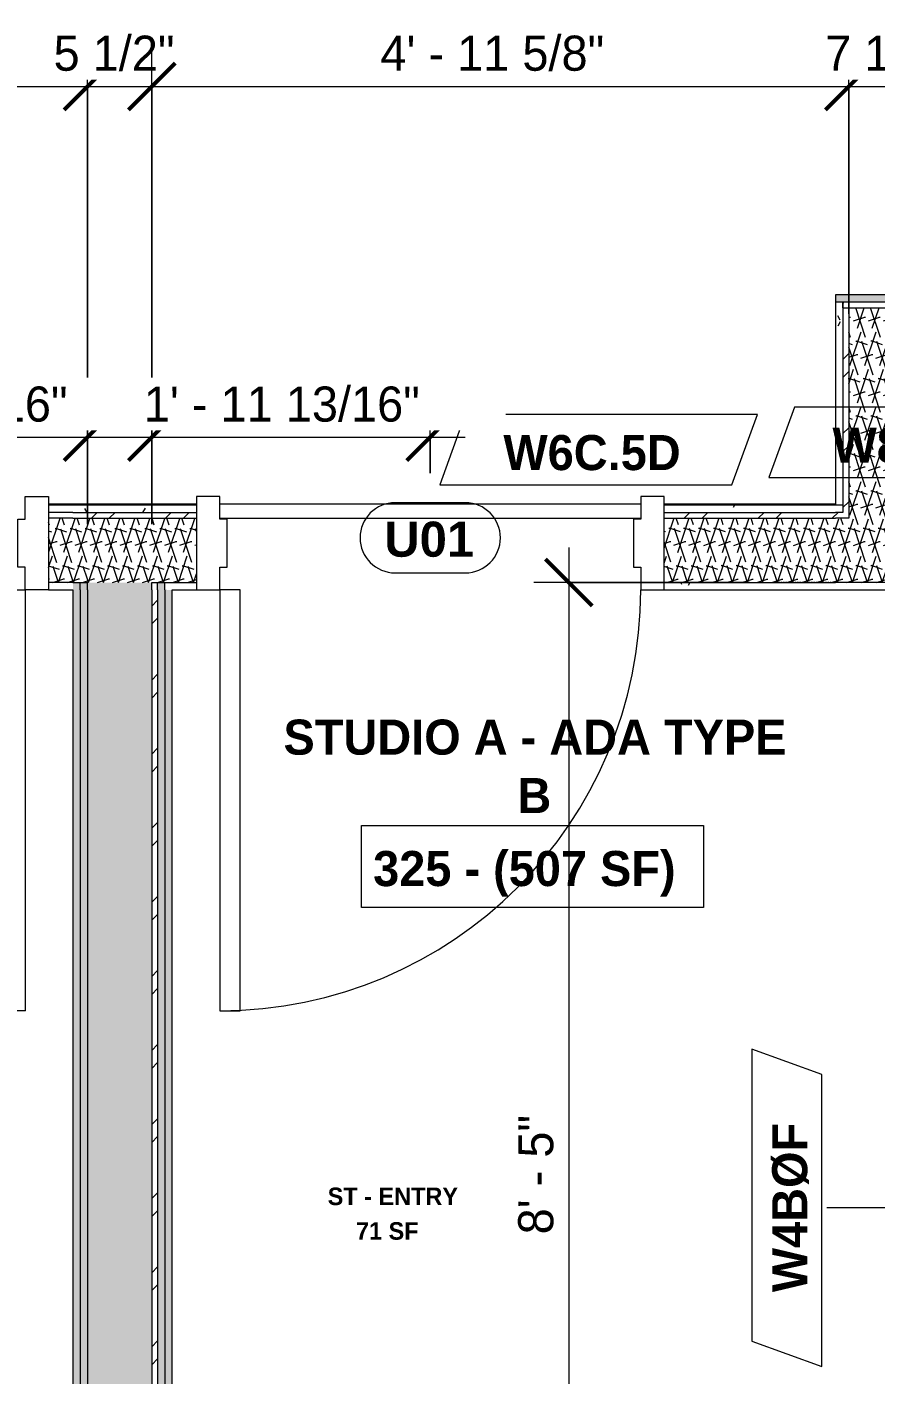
# Model space of a CAD drawing. Header units: inches. Extents: x -4058 to -1781, y 9814 to 12289.
# Drawn here: x -3145.3 to -3072.8, y 10288.3 to 10403.6 of the extents above; entities that cross this region are included whole.
import ezdxf

# ---------------------------------------------------------------- set-up
doc = ezdxf.new("R2010")
doc.units = ezdxf.units.IN
doc.header["$MEASUREMENT"] = 0
doc.linetypes.add('Dash 3_32_', pattern=[0.1875, 0.09375, -0.09375])
for name, color, linetype, lineweight in [('0-1', 7, 'Continuous', 5), ('0-4', 55, 'Continuous', 9), ('A-ANNO-DIMS', 211, 'Continuous', 9), ('A-ANNO-DIMS-32', 211, 'Continuous', 9), ('A-AREA-IDEN', 2, 'Continuous', 9), ('A-DETL-1', 90, 'Dash 3_32_', 9), ('A-DOOR-1', 7, 'Continuous', 9), ('A-DOOR-FRAM-1', 7, 'Continuous', 9), ('A-DOOR-IDEN', 31, 'Continuous', 9), ('A-FLOR-1', 7, 'Continuous', 9), ('A-WALL-1', 7, 'Continuous', 9), ('A-WALL-IDEN', 211, 'Continuous', 9), ('A-WALL-PATT-1', 9, 'Continuous', 9), ('I-WALL-2', 7, 'Continuous', 9)]:
    doc.layers.add(name, color=color, linetype=linetype, lineweight=lineweight)
doc.styles.add('Arial_B', font='arialbd.ttf', dxfattribs={"height": 3})
doc.styles.add('Century Gothic', font='ufonts.com_century-gothic.ttf', dxfattribs={"height": 3})
doc.styles.add('Century Gothic_B', font='GOTHICB.TTF', dxfattribs={"height": 3})
doc.styles.add('Century Gothic_B_1', font='GOTHICB.TTF', dxfattribs={"height": 1.5})
doc.dimstyles.new('THE_DIMENSION_STRING_2', dxfattribs={"dimscale": 12, "dimtxt": 3.132505, "dimasz": 0.333333, "dimexe": 0.25, "dimexo": 0.166667, "dimgap": 0.041667, "dimtad": 1, "dimdec": 4, "dimrnd": 0.0625, "dimzin": 3, "dimdsep": 46, "dimlunit": 4, "dimtxsty": 'Century Gothic', "dimblk1": 'OBLIQUE', "dimblk2": 'OBLIQUE', "dimsah": 1, "dimcen": 0.09, "dimdle": 0.25, "dimazin": 0, "dimtfac": 1, "dimtdec": 4, "dimtix": 1, "dimtmove": 0, "dimatfit": 3, "dimfxl": 1, "dimtvp": 1, "dimtfill": 1, "dimfrac": 2, "dimtolj": 1, "dimtzin": 0, "dimarcsym": 2})
doc.dimstyles.new('THE_DIMENSION_STRING_5', dxfattribs={"dimscale": 12, "dimtxt": 3.132505, "dimasz": 0.333333, "dimexe": 0.25, "dimexo": 0.166667, "dimgap": 0.041667, "dimtad": 1, "dimdec": 4, "dimrnd": 0.0625, "dimzin": 3, "dimdsep": 46, "dimlunit": 4, "dimtxsty": 'Century Gothic', "dimblk1": 'OBLIQUE', "dimblk2": 'OBLIQUE', "dimsah": 1, "dimcen": 0.09, "dimdle": 0.25, "dimazin": 0, "dimtfac": 1, "dimtdec": 4, "dimtix": 1, "dimtmove": 0, "dimatfit": 3, "dimfxl": 1, "dimtvp": 1, "dimtfill": 1, "dimfrac": 2, "dimtolj": 1, "dimtzin": 0, "dimarcsym": 2})
pattern_1 = [(0, (0, 0), (10.24, 2.56), [0.422, -7.258, 0.422, -7.258, -40.96]), (0, (0, 0), (10.24, 2.56), [-15.36, 0.422, -14.938, 0.422, -7.258, -17.92]), (0, (0, 0), (10.24, 2.56), [-38.4, 0.422, -4.698, 0.422, -12.378]), (120, (3.84, 1.28), (-7.33702503, 7.58810013), [0.422, -7.258, 0.422, -7.258, -40.96]), (120, (3.84, 1.28), (-7.33702503, 7.58810013), [-15.36, 0.422, -14.938, 0.422, -7.258, -17.92]), (120, (3.84, 1.28), (-7.33702503, 7.58810013), [-38.4, 0.422, -4.698, 0.422, -12.378]), (240, (5.12, 6.4), (-2.90297497, -10.14810013), [0.422, -7.258, 0.422, -7.258, -40.96]), (240, (5.12, 6.4), (-2.90297497, -10.14810013), [-15.36, 0.422, -14.938, 0.422, -7.258, -17.92]), (240, (5.12, 6.4), (-2.90297497, -10.14810013), [-38.4, 0.422, -4.698, 0.422, -12.378])]
pattern_2 = [(161.57, (0.16, 0.16), (-1.279773737, -0.000426766), [0, -9.107, 1.011, 0]), (18.43, (-0.16, 0.16), (-1.279773737, 0.000426766), [0, -9.107, 1.011, 0]), (108.43, (0.16, 0.16), (0.639452382, -3.199964008), [3.035, -7.083]), (71.57, (-0.16, 0.16), (0.639452382, 3.199964008), [3.035, -7.083])]
pattern_3 = [(45, (0, 0), (-3.1678384, 3.1678384), []), (45, (0, 4.8), (-3.1678384, 3.1678384), [])]

# ---------------------------------------------------------------- blocks, each defined once
blk = doc.blocks.new('CTR - 1st Phase - Shell_rvt-1-UNITS PLANS - 3RD FLOOR')
at = {"layer": 'A-FLOR-1'}
for p, q in [((-3130.81, 10362.74), (-3143.44, 10362.74)), ((-3092.81, 10362.74), (-3128.81, 10362.74)), ((-3076.15, 10362.74), (-3090.81, 10362.74)), ((-3128.81, 10361.54), (-3092.81, 10361.54))]:
    blk.add_line(p, q, dxfattribs=at)
blk = doc.blocks.new('HOLLOW METAL - UNIT DOOR-2191977-UNITS PLANS - 3RD FLOOR')
at = {"layer": 'A-DOOR-1'}
for p, q in [((16.25, -3.875), (18, -3.875)), ((16.25, -39.875), (16.25, -3.875)), ((18, -3.875), (18, -39.875)), ((18, -39.875), (16.25, -39.875))]:
    blk.add_line(p, q, dxfattribs=at)
blk.add_arc((18, -3.875), 36, 180, 270, dxfattribs=at)
at = {"layer": 'A-DOOR-FRAM-1'}
for p, q in [((-20, 4.125), (-18, 4.125)), ((-20, -3.875), (-20, 4.125)), ((-18, 4.125), (-18, 2.1875)), ((18, 4.125), (20, 4.125)), ((18, 2.1875), (18, 4.125)), ((20, 4.125), (20, -3.875)), ((-18, 2.1875), (-17.375, 2.1875)), ((-17.375, 2.1875), (-17.375, -1.9375)), ((17.375, 2.1875), (18, 2.1875)), ((17.375, -1.9375), (17.375, 2.1875)), ((-18, -1.9375), (-18, -3.875)), ((-17.375, -1.9375), (-18, -1.9375)), ((18, -1.9375), (17.375, -1.9375)), ((18, -3.875), (18, -1.9375)), ((-18, -3.875), (-20, -3.875)), ((20, -3.875), (18, -3.875))]:
    blk.add_line(p, q, dxfattribs=at)
blk = doc.blocks.new('HOLLOW METAL - UNIT DOOR-2191978-UNITS PLANS - 3RD FLOOR')
at = {"layer": 'A-DOOR-1'}
for p, q in [((18, 39.875), (16.25, 39.875)), ((16.25, 39.875), (16.25, 3.875)), ((18, 3.875), (18, 39.875)), ((16.25, 3.875), (18, 3.875))]:
    blk.add_line(p, q, dxfattribs=at)
blk.add_arc((18, 3.875), 36, 90, 180, dxfattribs=at)
at = {"layer": 'A-DOOR-FRAM-1'}
for p, q in [((-18, 3.875), (-20, 3.875)), ((-20, 3.875), (-20, -4.125)), ((-18, 1.9375), (-18, 3.875)), ((18, 3.875), (18, 1.9375)), ((20, 3.875), (18, 3.875)), ((20, -4.125), (20, 3.875)), ((-17.375, 1.9375), (-18, 1.9375)), ((-17.375, -2.1875), (-17.375, 1.9375)), ((18, 1.9375), (17.375, 1.9375)), ((17.375, 1.9375), (17.375, -2.1875)), ((-18, -4.125), (-18, -2.1875)), ((-18, -2.1875), (-17.375, -2.1875)), ((17.375, -2.1875), (18, -2.1875)), ((18, -2.1875), (18, -4.125)), ((-20, -4.125), (-18, -4.125)), ((18, -4.125), (20, -4.125))]:
    blk.add_line(p, q, dxfattribs=at)
blk = doc.blocks.new('CTR - 1st Phase - Common Walls_rvt-1-UNITS PLANS - 3RD FLOOR')
at = {"layer": 'A-WALL-PATT-1'}
h = blk.add_hatch(dxfattribs=at)
h.set_pattern_fill('FP_1', color=256, style=0, pattern_type=2)
h.set_pattern_definition(pattern_1)
h.paths.add_polyline_path([(-3067.15, 10380.04), (-2794.9, 10380.04), (-2794.9, 10380.66), (-3076.15, 10380.66), (-3076.15, 10380.04), (-3075.52, 10380.04)], flags=0)
h = blk.add_hatch(dxfattribs=at)
h.set_pattern_fill('FP_1', color=256, style=0, pattern_type=2)
h.set_pattern_definition(pattern_1)
h.paths.add_polyline_path([(-3076.15, 10362.66), (-3075.52, 10362.66), (-3075.52, 10380.04), (-3076.15, 10380.04), (-3076.15, 10370.05)], flags=0)
h = blk.add_hatch(dxfattribs=at)
h.set_pattern_fill('FP_63', color=256, style=0, pattern_type=2)
h.set_pattern_definition(pattern_3)
h.paths.add_polyline_path([(-2803.9, 10379.54), (-2795.52, 10379.54), (-2795.52, 10380.04), (-3075.52, 10380.04), (-3075.52, 10379.54), (-2842.9, 10379.54)], flags=0)
h = blk.add_hatch(dxfattribs=at)
h.set_pattern_fill('FP_63', color=256, style=0, pattern_type=2)
h.set_pattern_definition(pattern_3)
h.paths.add_polyline_path([(-3075.52, 10361.54), (-3075.02, 10361.54), (-3075.02, 10379.54), (-3075.52, 10379.54), (-3075.52, 10362.04)], flags=0)
h = blk.add_hatch(dxfattribs=at)
h.set_pattern_fill('FP_5', color=256, style=0, pattern_type=2)
h.set_pattern_definition(pattern_2)
h.paths.add_polyline_path([(-3075.02, 10356.04), (-3067.77, 10356.04), (-3067.77, 10379.54), (-3075.02, 10379.54), (-3075.02, 10361.54)], flags=0)
h = blk.add_hatch(dxfattribs=at)
h.set_pattern_fill('FP_1', color=256, style=0, pattern_type=2)
h.set_pattern_definition(pattern_1)
h.paths.add_polyline_path([(-3198.1, 10362.04), (-3183.44, 10362.04), (-3183.44, 10362.66), (-3198.72, 10362.66), (-3198.72, 10362.04)], flags=0)
h.paths.add_polyline_path([(-3141.37, 10362.04), (-3140.12, 10362.04), (-3140.12, 10362.66), (-3143.44, 10362.66), (-3143.44, 10362.04)], flags=0)
h = blk.add_hatch(dxfattribs=at)
h.set_pattern_fill('FP_63', color=256, style=0, pattern_type=2)
h.set_pattern_definition(pattern_3)
h.paths.add_polyline_path([(-3198.72, 10361.54), (-3183.44, 10361.54), (-3183.44, 10362.04), (-3198.72, 10362.04)], flags=0)
h.paths.add_polyline_path([(-3143.44, 10361.54), (-3140.12, 10361.54), (-3140.12, 10362.04), (-3143.44, 10362.04)], flags=0)
h = blk.add_hatch(dxfattribs=at)
h.set_pattern_fill('FP_1', color=256, style=0, pattern_type=2)
h.set_pattern_definition(pattern_1)
h.paths.add_polyline_path([(-3140.12, 10362.04), (-3130.81, 10362.04), (-3130.81, 10362.66), (-3140.12, 10362.66)], flags=0)
h.paths.add_polyline_path([(-3090.81, 10362.04), (-3075.52, 10362.04), (-3075.52, 10362.66), (-3090.81, 10362.66)], flags=0)
h = blk.add_hatch(dxfattribs=at)
h.set_pattern_fill('FP_63', color=256, style=0, pattern_type=2)
h.set_pattern_definition(pattern_3)
h.paths.add_polyline_path([(-3140.12, 10361.54), (-3130.81, 10361.54), (-3130.81, 10362.04), (-3140.12, 10362.04)], flags=0)
h.paths.add_polyline_path([(-3090.81, 10361.54), (-3075.52, 10361.54), (-3075.52, 10362.04), (-3090.81, 10362.04)], flags=0)
h = blk.add_hatch(dxfattribs=at)
h.set_pattern_fill('FP_5', color=256, style=0, pattern_type=2)
h.set_pattern_definition(pattern_2)
h.paths.add_polyline_path([(-3199.22, 10356.04), (-3183.44, 10356.04), (-3183.44, 10361.54), (-3199.22, 10361.54)], flags=0)
h.paths.add_polyline_path([(-3143.44, 10356.04), (-3140.12, 10356.04), (-3140.12, 10361.54), (-3143.44, 10361.54), (-3143.44, 10357.35)], flags=0)
h = blk.add_hatch(dxfattribs=at)
h.set_pattern_fill('FP_5', color=256, style=0, pattern_type=2)
h.set_pattern_definition(pattern_2)
h.paths.add_polyline_path([(-3140.12, 10356.04), (-3130.81, 10356.04), (-3130.81, 10361.54), (-3140.12, 10361.54)], flags=0)
h.paths.add_polyline_path([(-3090.81, 10356.04), (-3075.02, 10356.04), (-3075.02, 10361.54), (-3090.81, 10361.54), (-3090.81, 10357.35)], flags=0)
h = blk.add_hatch(dxfattribs=at)
h.set_pattern_fill('FP_1', color=256, style=0, pattern_type=2)
h.set_pattern_definition(pattern_1)
h.paths.add_polyline_path([(-3206.47, 10355.41), (-3183.44, 10355.41), (-3183.44, 10356.04), (-3206.47, 10356.04)], flags=0)
h.paths.add_polyline_path([(-3143.44, 10355.41), (-3141.37, 10355.41), (-3141.37, 10356.04), (-3143.44, 10356.04)], flags=0)
h = blk.add_hatch(dxfattribs=at)
h.set_pattern_fill('FP_1', color=256, style=0, pattern_type=2)
h.set_pattern_definition(pattern_1)
h.paths.add_polyline_path([(-3141.37, 9988.44), (-3140.75, 9988.44), (-3140.75, 10356.04), (-3141.37, 10356.04), (-3141.37, 9995.91)], flags=0)
h = blk.add_hatch(dxfattribs=at)
h.set_pattern_fill('FP_1', color=256, style=0, pattern_type=2)
h.set_pattern_definition(pattern_1)
h.paths.add_polyline_path([(-3140.75, 9988.44), (-3140.12, 9988.44), (-3140.12, 10356.04), (-3140.75, 10356.04), (-3140.75, 9995.91)], flags=0)
h = blk.add_hatch(dxfattribs=at)
h.set_pattern_fill('FP_5', color=256, style=0, pattern_type=2)
h.set_pattern_definition(pattern_2)
h.paths.add_polyline_path([(-3134.62, 9988.44), (-3134.62, 10356.04), (-3140.12, 10356.04), (-3140.12, 9988.44)], flags=0)
h = blk.add_hatch(dxfattribs=at)
h.set_pattern_fill('FP_63', color=256, style=0, pattern_type=2)
h.set_pattern_definition(pattern_3)
h.paths.add_polyline_path([(-3134.56, 9988.44), (-3134.12, 9988.44), (-3134.12, 10356.04), (-3134.62, 10356.04), (-3134.62, 9988.44)], flags=0)
h = blk.add_hatch(dxfattribs=at)
h.set_pattern_fill('FP_1', color=256, style=0, pattern_type=2)
h.set_pattern_definition(pattern_1)
h.paths.add_polyline_path([(-3133.5, 9988.44), (-3133.5, 10356.04), (-3134.12, 10356.04), (-3134.12, 9988.44)], flags=0)
h = blk.add_hatch(dxfattribs=at)
h.set_pattern_fill('FP_1', color=256, style=0, pattern_type=2)
h.set_pattern_definition(pattern_1)
h.paths.add_polyline_path([(-3132.87, 10355.41), (-3130.81, 10355.41), (-3130.81, 10356.04), (-3133.5, 10356.04), (-3133.5, 10355.41)], flags=0)
h.paths.add_polyline_path([(-3090.81, 10355.41), (-3067.77, 10355.41), (-3067.77, 10356.04), (-3090.81, 10356.04)], flags=0)
h = blk.add_hatch(dxfattribs=at)
h.set_pattern_fill('FP_1', color=256, style=0, pattern_type=2)
h.set_pattern_definition(pattern_1)
h.paths.add_polyline_path([(-3132.87, 9988.44), (-3132.87, 10355.41), (-3133.5, 10355.41), (-3133.5, 9988.44)], flags=0)
at = {"layer": 'A-WALL-1'}
for p, q in [((-3076.15, 10380.04), (-3075.52, 10380.04)), ((-3075.52, 10380.04), (-3067.15, 10380.04)), ((-3075.52, 10379.54), (-3075.52, 10380.04)), ((-3075.52, 10380.04), (-3075.52, 10379.54)), ((-3075.52, 10379.54), (-3075.02, 10379.54)), ((-3075.52, 10379.54), (-3075.52, 10362.66)), ((-3075.02, 10379.54), (-3067.77, 10379.54)), ((-3075.02, 10379.54), (-3075.02, 10361.54)), ((-3141.37, 10362.04), (-3143.44, 10362.04)), ((-3141.37, 10362.04), (-3140.12, 10362.04)), ((-3140.12, 10362.04), (-3130.81, 10362.04)), ((-3090.81, 10362.04), (-3076.15, 10362.04)), ((-3075.52, 10362.66), (-3076.15, 10362.66)), ((-3075.52, 10362.04), (-3076.15, 10362.04)), ((-3075.52, 10362.66), (-3075.52, 10362.04)), ((-3075.52, 10362.66), (-3075.52, 10362.04)), ((-3141.37, 10361.54), (-3143.44, 10361.54)), ((-3141.37, 10361.54), (-3140.12, 10361.54)), ((-3140.12, 10361.54), (-3130.81, 10361.54)), ((-3090.81, 10361.54), (-3076.15, 10361.54)), ((-3075.52, 10361.54), (-3076.15, 10361.54)), ((-3075.02, 10361.54), (-3075.52, 10361.54)), ((-3141.37, 10356.04), (-3143.44, 10356.04)), ((-3141.37, 10356.04), (-3140.75, 10356.04)), ((-3140.75, 10355.41), (-3140.75, 10356.04)), ((-3140.75, 10356.04), (-3140.12, 10356.04)), ((-3140.75, 10355.41), (-3140.75, 9988.44)), ((-3140.12, 10355.41), (-3140.12, 10356.04)), ((-3140.12, 10355.41), (-3140.12, 9988.44)), ((-3134.62, 10355.41), (-3134.62, 10356.04)), ((-3134.62, 10356.04), (-3134.12, 10356.04)), ((-3134.62, 10356.04), (-3134.12, 10356.04)), ((-3134.62, 10355.41), (-3134.62, 9988.44)), ((-3134.12, 10355.41), (-3134.12, 10356.04)), ((-3134.12, 10356.04), (-3133.5, 10356.04)), ((-3134.12, 10356.04), (-3133.5, 10356.04)), ((-3134.12, 10355.41), (-3134.12, 9988.44)), ((-3133.5, 10355.41), (-3133.5, 10356.04)), ((-3133.5, 10356.04), (-3130.81, 10356.04)), ((-3133.5, 10355.41), (-3133.5, 9988.44)), ((-3090.81, 10356.04), (-3076.15, 10356.04)), ((-3075.02, 10356.04), (-3076.15, 10356.04)), ((-3067.77, 10356.04), (-3075.02, 10356.04))]:
    blk.add_line(p, q, dxfattribs=at)
at = {"layer": 'I-WALL-2'}
for p, q in [((-3067.15, 10380.66), (-3076.15, 10380.66)), ((-3076.15, 10380.66), (-3076.15, 10380.04)), ((-3076.15, 10380.04), (-3076.15, 10362.66)), ((-3141.37, 10362.66), (-3143.44, 10362.66)), ((-3140.75, 10362.66), (-3141.37, 10362.66)), ((-3140.12, 10362.66), (-3140.75, 10362.66)), ((-3130.81, 10362.66), (-3140.12, 10362.66)), ((-3076.15, 10362.66), (-3090.81, 10362.66)), ((-3143.44, 10355.41), (-3141.37, 10355.41)), ((-3141.37, 10355.41), (-3141.37, 9988.44)), ((-3132.87, 9988.44), (-3132.87, 10355.41)), ((-3132.87, 10355.41), (-3130.81, 10355.41)), ((-3090.81, 10355.41), (-3076.15, 10355.41)), ((-3076.15, 10355.41), (-3067.77, 10355.41))]:
    blk.add_line(p, q, dxfattribs=at)
at = {"layer": '0-4'}
blk.add_blockref('HOLLOW METAL - UNIT DOOR-2191977-UNITS PLANS - 3RD FLOOR', (-3163.44, 10359.29), dxfattribs=at)
at = {"layer": '0-4', "rotation": 180}
blk.add_blockref('HOLLOW METAL - UNIT DOOR-2191978-UNITS PLANS - 3RD FLOOR', (-3110.81, 10359.29), dxfattribs=at)
blk = doc.blocks.new('Wall Tag - Arch Wall-3956453-UNITS PLANS - 3RD FLOOR')
at = {"layer": 'A-WALL-IDEN'}
for p, q in [((-0.3561, 0.0937), (-0.4244, -0.0937)), ((0.4244, 0.0937), (-0.3561, 0.0937)), ((0.3561, -0.0937), (0.4244, 0.0937)), ((-0.4244, -0.0937), (0.3561, -0.0937))]:
    blk.add_line(p, q, dxfattribs=at)
blk = doc.blocks.new('DIMBLOCK434-UNITS PLANS - 3RD FLOOR')
at = {"layer": 'A-ANNO-DIMS-32'}
for p, q in [((-3098.95, 10359.04), (-3098.95, 10252.04)), ((-3083.52, 10356.04), (-3101.95, 10356.04)), ((-3098.95, 10356.04), (-3083.52, 10356.04)), ((-3094.52, 10255.04), (-3101.95, 10255.04)), ((-3098.95, 10255.04), (-3094.52, 10255.04))]:
    blk.add_line(p, q, dxfattribs=at)
at = {"layer": 'A-ANNO-DIMS-32', "lineweight": 50}
for p, q in [((-3098.95, 10356.04), (-3100.95, 10358.04)), ((-3098.95, 10356.04), (-3096.95, 10354.04)), ((-3098.95, 10255.04), (-3100.95, 10257.04)), ((-3098.95, 10255.04), (-3096.95, 10253.04))]:
    blk.add_line(p, q, dxfattribs=at)
at = {"layer": 'A-ANNO-DIMS-32', "color": 0, "insert": (-3103.29, 10300.29), "char_height": 3, "width": 12.5897, "attachment_point": 1, "rotation": 90, "line_spacing_factor": 0.984502, "style": 'Century Gothic', "bg_fill": 3, "box_fill_scale": 1.25, "bg_fill_color": 256, "bg_fill_true_color": 13158600, "bg_fill_transparency": 0}
blk.add_mtext('8\' - 5"', dxfattribs=at)
blk = doc.blocks.new('_Oblique')
at = {"color": 0, "linetype": 'ByBlock', "lineweight": -2}
blk.add_line((-0.5, -0.5), (0.5, 0.5), dxfattribs=at)
blk = doc.blocks.new('DIMBLOCK1131-UNITS PLANS - 3RD FLOOR')
at = {"layer": 'A-ANNO-DIMS-32'}
for p, q in [((-3199.22, 10379.04), (-3199.22, 10401.47)), ((-3140.12, 10361.04), (-3140.12, 10401.47)), ((-3199.22, 10398.47), (-3140.12, 10398.47)), ((-3199.22, 10398.47), (-3199.22, 10379.04)), ((-3140.12, 10398.47), (-3140.12, 10361.04))]:
    blk.add_line(p, q, dxfattribs=at)
at = {"layer": 'A-ANNO-DIMS-32', "lineweight": 50}
for p, q in [((-3199.22, 10398.47), (-3197.22, 10400.47)), ((-3140.12, 10398.47), (-3138.12, 10400.47)), ((-3199.22, 10398.47), (-3201.22, 10396.47)), ((-3140.12, 10398.47), (-3142.12, 10396.47))]:
    blk.add_line(p, q, dxfattribs=at)
at = {"layer": 'A-ANNO-DIMS-32', "color": 0, "insert": (-3179.92, 10402.82), "char_height": 3, "width": 24.5827, "attachment_point": 1, "line_spacing_factor": 0.984502, "style": 'Century Gothic', "bg_fill": 3, "box_fill_scale": 1.25, "bg_fill_color": 256, "bg_fill_true_color": 13158600, "bg_fill_transparency": 0}
blk.add_mtext('4\' - 11 1/8"', dxfattribs=at)
blk = doc.blocks.new('DIMBLOCK1132-UNITS PLANS - 3RD FLOOR')
at = {"layer": 'A-ANNO-DIMS-32'}
for p, q in [((-3140.12, 10361.04), (-3140.12, 10401.47)), ((-3134.62, 10361.04), (-3134.62, 10401.47)), ((-3140.12, 10398.47), (-3134.62, 10398.47)), ((-3140.12, 10398.47), (-3140.12, 10361.04)), ((-3134.62, 10398.47), (-3134.62, 10361.04))]:
    blk.add_line(p, q, dxfattribs=at)
at = {"layer": 'A-ANNO-DIMS-32', "lineweight": 50}
for p, q in [((-3140.12, 10398.47), (-3138.12, 10400.47)), ((-3134.62, 10398.47), (-3132.62, 10400.47)), ((-3140.12, 10398.47), (-3142.12, 10396.47)), ((-3134.62, 10398.47), (-3136.62, 10396.47))]:
    blk.add_line(p, q, dxfattribs=at)
at = {"layer": 'A-ANNO-DIMS-32', "color": 0, "insert": (-3143.02, 10402.82), "char_height": 3, "width": 13.5444, "attachment_point": 1, "line_spacing_factor": 0.984502, "style": 'Century Gothic', "bg_fill": 3, "box_fill_scale": 1.25, "bg_fill_color": 256, "bg_fill_true_color": 13158600, "bg_fill_transparency": 0}
blk.add_mtext('5 1/2"', dxfattribs=at)
blk = doc.blocks.new('DIMBLOCK1133-UNITS PLANS - 3RD FLOOR')
at = {"layer": 'A-ANNO-DIMS-32'}
for p, q in [((-3134.62, 10361.04), (-3134.62, 10401.47)), ((-3075.02, 10379.04), (-3075.02, 10401.47)), ((-3134.62, 10398.47), (-3075.02, 10398.47)), ((-3134.62, 10398.47), (-3134.62, 10361.04)), ((-3075.02, 10398.47), (-3075.02, 10379.04))]:
    blk.add_line(p, q, dxfattribs=at)
at = {"layer": 'A-ANNO-DIMS-32', "lineweight": 50}
for p, q in [((-3134.62, 10398.47), (-3132.62, 10400.47)), ((-3075.02, 10398.47), (-3073.02, 10400.47)), ((-3134.62, 10398.47), (-3136.62, 10396.47)), ((-3075.02, 10398.47), (-3077.02, 10396.47))]:
    blk.add_line(p, q, dxfattribs=at)
at = {"layer": 'A-ANNO-DIMS-32', "color": 0, "insert": (-3115.07, 10402.82), "char_height": 3, "width": 24.5827, "attachment_point": 1, "line_spacing_factor": 0.984502, "style": 'Century Gothic', "bg_fill": 3, "box_fill_scale": 1.25, "bg_fill_color": 256, "bg_fill_true_color": 13158600, "bg_fill_transparency": 0}
blk.add_mtext('4\' - 11 5/8"', dxfattribs=at)
blk = doc.blocks.new('DIMBLOCK1134-UNITS PLANS - 3RD FLOOR')
at = {"layer": 'A-ANNO-DIMS-32'}
for p, q in [((-3075.02, 10379.04), (-3075.02, 10401.47)), ((-3067.77, 10379.04), (-3067.77, 10401.47)), ((-3075.02, 10398.47), (-3067.77, 10398.47)), ((-3075.02, 10398.47), (-3075.02, 10379.04)), ((-3067.77, 10398.47), (-3067.77, 10379.04))]:
    blk.add_line(p, q, dxfattribs=at)
at = {"layer": 'A-ANNO-DIMS-32', "lineweight": 50}
for p, q in [((-3075.02, 10398.47), (-3073.02, 10400.47)), ((-3067.77, 10398.47), (-3065.77, 10400.47)), ((-3075.02, 10398.47), (-3077.02, 10396.47)), ((-3067.77, 10398.47), (-3069.77, 10396.47))]:
    blk.add_line(p, q, dxfattribs=at)
at = {"layer": 'A-ANNO-DIMS-32', "color": 0, "insert": (-3077.04, 10402.82), "char_height": 3, "width": 13.5444, "attachment_point": 1, "line_spacing_factor": 0.984502, "style": 'Century Gothic', "bg_fill": 3, "box_fill_scale": 1.25, "bg_fill_color": 256, "bg_fill_true_color": 13158600, "bg_fill_transparency": 0}
blk.add_mtext('7 1/4"', dxfattribs=at)
blk = doc.blocks.new('DIMBLOCK1180-UNITS PLANS - 3RD FLOOR')
at = {"layer": 'A-ANNO-DIMS-32'}
for p, q in [((-3134.62, 10361.04), (-3134.62, 10371.47)), ((-3110.81, 10365.41), (-3110.81, 10371.47)), ((-3137.62, 10368.47), (-3107.81, 10368.47)), ((-3134.62, 10368.47), (-3134.62, 10361.04)), ((-3110.81, 10368.47), (-3110.81, 10365.41))]:
    blk.add_line(p, q, dxfattribs=at)
at = {"layer": 'A-ANNO-DIMS-32', "lineweight": 50}
for p, q in [((-3134.62, 10368.47), (-3132.62, 10370.47)), ((-3110.81, 10368.47), (-3108.81, 10370.47)), ((-3134.62, 10368.47), (-3136.62, 10366.47)), ((-3110.81, 10368.47), (-3112.81, 10366.47))]:
    blk.add_line(p, q, dxfattribs=at)
at = {"layer": 'A-ANNO-DIMS-32', "color": 0, "insert": (-3135.3, 10372.81), "char_height": 3, "width": 30.1914, "attachment_point": 1, "line_spacing_factor": 0.984502, "style": 'Century Gothic', "bg_fill": 3, "box_fill_scale": 1.25, "bg_fill_color": 256, "bg_fill_true_color": 13158600, "bg_fill_transparency": 0}
blk.add_mtext('1\' - 11 13/16"', dxfattribs=at)
blk = doc.blocks.new('DIMBLOCK1181-UNITS PLANS - 3RD FLOOR')
at = {"layer": 'A-ANNO-DIMS-32'}
for p, q in [((-3163.44, 10365.41), (-3163.44, 10371.47)), ((-3140.12, 10361.04), (-3140.12, 10371.47)), ((-3166.44, 10368.47), (-3137.12, 10368.47)), ((-3163.44, 10368.47), (-3163.44, 10365.41)), ((-3140.12, 10368.47), (-3140.12, 10361.04))]:
    blk.add_line(p, q, dxfattribs=at)
at = {"layer": 'A-ANNO-DIMS-32', "lineweight": 50}
for p, q in [((-3163.44, 10368.47), (-3161.44, 10370.47)), ((-3140.12, 10368.47), (-3138.12, 10370.47)), ((-3163.44, 10368.47), (-3165.44, 10366.47)), ((-3140.12, 10368.47), (-3142.12, 10366.47))]:
    blk.add_line(p, q, dxfattribs=at)
at = {"layer": 'A-ANNO-DIMS-32', "color": 0, "insert": (-3163.19, 10372.81), "char_height": 3, "width": 27.387, "attachment_point": 1, "line_spacing_factor": 0.984502, "style": 'Century Gothic', "bg_fill": 3, "box_fill_scale": 1.25, "bg_fill_color": 256, "bg_fill_true_color": 13158600, "bg_fill_transparency": 0}
blk.add_mtext('1\' - 11 5/16"', dxfattribs=at)
blk = doc.blocks.new('Door Tag - Type Mark-2601225-UNITS PLANS - 3RD FLOOR')
at = {"layer": 'A-DOOR-IDEN'}
for p, q in [((0.09375, 0.09375), (-0.09375, 0.09375)), ((-0.09375, -0.09375), (0.09375, -0.09375))]:
    blk.add_line(p, q, dxfattribs=at)
for centre, start, end in [((-0.09375, 0), 90, 270), ((0.09375, 0), 270, 90)]:
    blk.add_arc(centre, 0.09375, start, end, dxfattribs=at)

msp = doc.modelspace()

# ---------------------------------------------------------------- linework, layer by layer
at = {"layer": 'A-DETL-1'}
msp.add_line((-3075.52374, 10356.0394), (-3081.52374, 10356.0394), dxfattribs=at)
at = {"layer": 'A-WALL-IDEN'}
msp.add_line((-3069.52374, 10302.5618), (-3076.90565, 10302.5618), dxfattribs=at)

# ---------------------------------------------------------------- block references
at = {"layer": '0-1'}
for name in ['CTR - 1st Phase - Shell_rvt-1-UNITS PLANS - 3RD FLOOR', 'CTR - 1st Phase - Common Walls_rvt-1-UNITS PLANS - 3RD FLOOR']:
    msp.add_blockref(name, (0, 0), dxfattribs=at)
at = {"layer": 'A-WALL-IDEN', "xscale": 31.99999999999999, "yscale": 31.99999999999999, "zscale": 31.99999999999999}
for p in [(-3096.41749, 10367.41237), (-3068.27576, 10368.0394)]:
    msp.add_blockref('Wall Tag - Arch Wall-3956453-UNITS PLANS - 3RD FLOOR', p, dxfattribs=at)
at = {"layer": 'A-WALL-IDEN', "xscale": 31.99999999999999, "yscale": 31.99999999999999, "zscale": 31.99999999999999, "rotation": 89.99999999999991}
msp.add_blockref('Wall Tag - Arch Wall-3956453-UNITS PLANS - 3RD FLOOR', (-3080.32367, 10302.5618), dxfattribs=at)

# ---------------------------------------------------------------- texts
at = {"layer": 'A-AREA-IDEN', "char_height": 1.5, "attachment_point": 1, "style": 'Century Gothic_B_1'}
for s, insert, width in [('ST - ENTRY', (-3119.57703, 10304.29433), 11.615), ('71 SF', (-3117.15813, 10301.33263), 5.757)]:
    msp.add_mtext(s, dxfattribs=dict(at, insert=insert, width=width))
at = {"layer": 'A-WALL-IDEN', "char_height": 3, "width": 19.594, "attachment_point": 1, "style": 'Century Gothic_B'}
for s, insert in [('W8C.5D', (-3076.41137, 10369.28693)), ('W6C.5D', (-3104.55309, 10368.6599))]:
    msp.add_mtext(s, dxfattribs=dict(at, insert=insert))
at = {"layer": 'A-WALL-IDEN', "insert": (-3081.5712, 10295.34588), "char_height": 3, "width": 17.372, "attachment_point": 1, "rotation": 90, "style": 'Century Gothic_B'}
msp.add_mtext('W4BØF', dxfattribs=at)

# ---------------------------------------------------------------- next in the draw order: dimensions: what is measured, and where the dimension line sits
at = {"layer": 'A-ANNO-DIMS'}
dim = msp.add_linear_dim(base=(-3140.12374, 10398.47019), p1=(-3199.22374, 10377.0394), p2=(-3140.12374, 10359.0394), dimstyle='THE_DIMENSION_STRING_5', override={"dimpost": '<>', "dimfxl": 61.780337}, dxfattribs=at)
dim.commit()
dim.dimension.update_dxf_attribs({"geometry": 'DIMBLOCK1131-UNITS PLANS - 3RD FLOOR', "text_midpoint": (-3169.67374, 10400.71186)})
dim = msp.add_linear_dim(base=(-3098.94923, 10255.0394), p1=(-3081.52374, 10356.0394), p2=(-3092.52374, 10255.0394), angle=90, dimstyle='THE_DIMENSION_STRING_2', override={"dimpost": '<>', "dimfxl": 101.597244}, dxfattribs=at)
dim.commit()
dim.dimension.update_dxf_attribs({"geometry": 'DIMBLOCK434-UNITS PLANS - 3RD FLOOR', "text_midpoint": (-3101.02468, 10305.5394)})

# ---------------------------------------------------------------- next in the draw order: linework, layer by layer
at = {"layer": 'A-AREA-IDEN', "flags": 128}
msp.add_lwpolyline([(-3116.69272, 10335.24881), (-3087.44233, 10335.24881), (-3087.44233, 10328.24723), (-3116.69272, 10328.24723)], close=True, dxfattribs=at)

# ---------------------------------------------------------------- next in the draw order: texts
at = {"layer": 'A-AREA-IDEN', "char_height": 3, "attachment_point": 1, "style": 'Century Gothic_B'}
for s, insert, width in [('STUDIO A - ADA TYPE', (-3123.35887, 10344.32166), 51.51), ('\\fCentury Gothic|b1|i0|c0|p34|;B', (-3103.35887, 10339.32166), 3.03), ('325 - (507 SF)', (-3115.69272, 10333.08214), 32.926)]:
    msp.add_mtext(s, dxfattribs=dict(at, insert=insert, width=width))

# ---------------------------------------------------------------- next in the draw order: dimensions: what is measured, and where the dimension line sits
at = {"layer": 'A-ANNO-DIMS'}
dim = msp.add_linear_dim(base=(-3134.62374, 10398.47019), p1=(-3140.12374, 10359.0394), p2=(-3134.62374, 10359.0394), dimstyle='THE_DIMENSION_STRING_5', override={"dimpost": '<>', "dimfxl": 5.5}, dxfattribs=at)
dim.commit()
dim.dimension.update_dxf_attribs({"geometry": 'DIMBLOCK1132-UNITS PLANS - 3RD FLOOR', "text_midpoint": (-3137.37374, 10400.71186)})

# ---------------------------------------------------------------- next in the draw order: dimensions: what is measured, and where the dimension line sits
dim = msp.add_linear_dim(base=(-3075.02374, 10398.47019), p1=(-3134.62374, 10359.0394), p2=(-3075.02374, 10377.0394), dimstyle='THE_DIMENSION_STRING_5', override={"dimpost": '<>', "dimfxl": 62.258815}, dxfattribs=at)
dim.commit()
dim.dimension.update_dxf_attribs({"geometry": 'DIMBLOCK1133-UNITS PLANS - 3RD FLOOR', "text_midpoint": (-3104.82374, 10400.71186)})

# ---------------------------------------------------------------- next in the draw order: dimensions: what is measured, and where the dimension line sits
for base, p1, p2, override, picture, middle in [((-3067.77374, 10398.47019), (-3075.02374, 10377.0394), (-3067.77374, 10377.0394), {"dimpost": '<>', "dimfxl": 7.25}, 'DIMBLOCK1134-UNITS PLANS - 3RD FLOOR', (-3071.39874, 10400.71186)), ((-3110.81124, 10368.46801), (-3134.62374, 10359.0394), (-3110.81124, 10363.4144), {"dimpost": '<>', "dimfxl": 24.211067}, 'DIMBLOCK1180-UNITS PLANS - 3RD FLOOR', (-3122.71749, 10370.70968))]:
    dim = msp.add_linear_dim(base=base, p1=p1, p2=p2, dimstyle='THE_DIMENSION_STRING_5', override=override, dxfattribs=at)
    dim.commit()
    dim.dimension.update_dxf_attribs({"geometry": picture, "text_midpoint": middle})

# ---------------------------------------------------------------- next in the draw order: block references
at = {"layer": 'A-DOOR-IDEN', "xscale": 31.99999999999999, "yscale": 31.99999999999999, "zscale": 31.99999999999999}
msp.add_blockref('Door Tag - Type Mark-2601225-UNITS PLANS - 3RD FLOOR', (-3110.81124, 10359.87138), dxfattribs=at)

# ---------------------------------------------------------------- next in the draw order: texts
at = {"layer": 'A-DOOR-IDEN', "insert": (-3114.74312, 10361.25124), "char_height": 3, "width": 9.393, "attachment_point": 1, "style": 'Arial_B'}
msp.add_mtext('U01', dxfattribs=at)

# ---------------------------------------------------------------- next in the draw order: dimensions: what is measured, and where the dimension line sits
at = {"layer": 'A-ANNO-DIMS'}
dim = msp.add_linear_dim(base=(-3140.12374, 10368.46801), p1=(-3163.43624, 10363.4144), p2=(-3140.12374, 10359.0394), dimstyle='THE_DIMENSION_STRING_5', override={"dimpost": '<>', "dimfxl": 23.71947}, dxfattribs=at)
dim.commit()
dim.dimension.update_dxf_attribs({"geometry": 'DIMBLOCK1181-UNITS PLANS - 3RD FLOOR', "text_midpoint": (-3151.77999, 10370.70968)})

doc.saveas('drawing.dxf')
